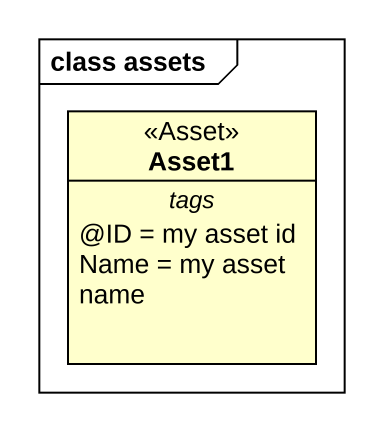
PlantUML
@startuml
mainframe class assets
hide circle
hide empty members
class Asset1 <<Asset>> {
  -- tags --
  ~@ID = my asset id
  Name = my asset name
}
@enduml
